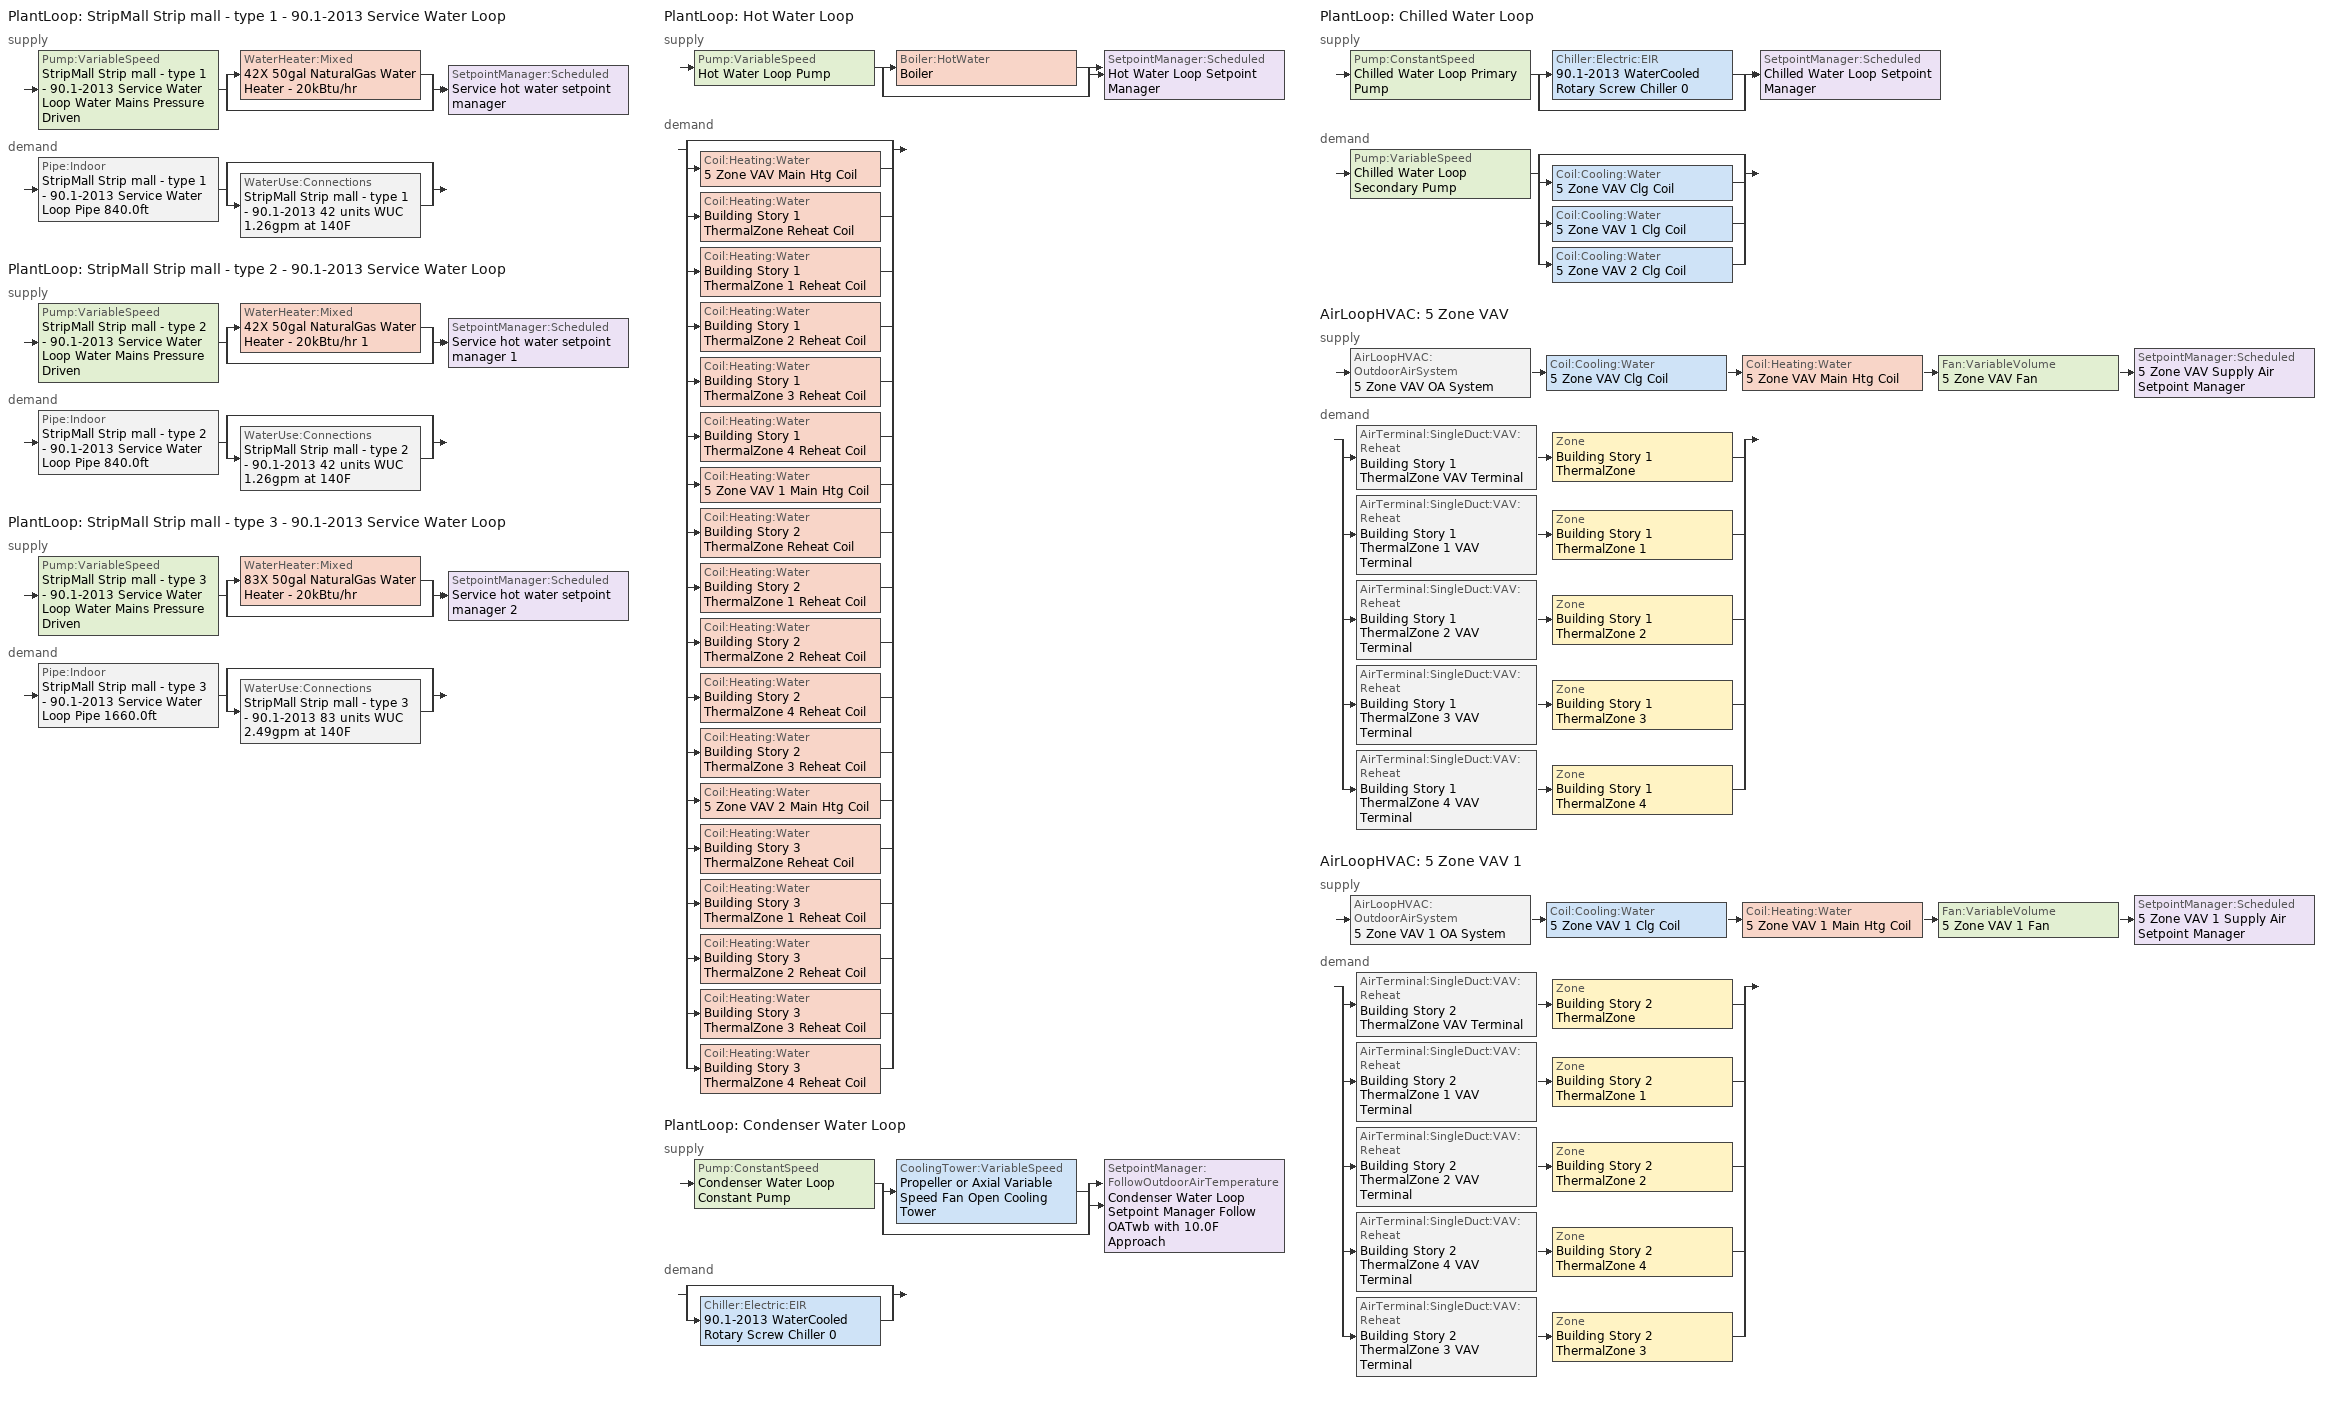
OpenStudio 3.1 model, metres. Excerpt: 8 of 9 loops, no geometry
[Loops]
PlantLoop 'StripMall Strip mall - type 1 - 90.1-2013 Service Water Loop'
 supply: Pump:VariableSpeed 'StripMall Strip mall - type 1 - 90.1-2013 Service Water Loop Water Mains Pressure Driven' > split
  | WaterHeater:Mixed '42X 50gal NaturalGas Water Heater - 20kBtu/hr'
  | bypass
  join > SetpointManager:Scheduled 'Service hot water setpoint manager'
 demand: Pipe:Indoor 'StripMall Strip mall - type 1 - 90.1-2013 Service Water Loop Pipe 840.0ft' > split
  | bypass
  | WaterUse:Connections 'StripMall Strip mall - type 1 - 90.1-2013 42 units WUC 1.26gpm at 140F'
PlantLoop 'StripMall Strip mall - type 2 - 90.1-2013 Service Water Loop'
 supply: Pump:VariableSpeed 'StripMall Strip mall - type 2 - 90.1-2013 Service Water Loop Water Mains Pressure Driven' > split
  | WaterHeater:Mixed '42X 50gal NaturalGas Water Heater - 20kBtu/hr 1'
  | bypass
  join > SetpointManager:Scheduled 'Service hot water setpoint manager 1'
 demand: Pipe:Indoor 'StripMall Strip mall - type 2 - 90.1-2013 Service Water Loop Pipe 840.0ft' > split
  | bypass
  | WaterUse:Connections 'StripMall Strip mall - type 2 - 90.1-2013 42 units WUC 1.26gpm at 140F'
PlantLoop 'StripMall Strip mall - type 3 - 90.1-2013 Service Water Loop'
 supply: Pump:VariableSpeed 'StripMall Strip mall - type 3 - 90.1-2013 Service Water Loop Water Mains Pressure Driven' > split
  | WaterHeater:Mixed '83X 50gal NaturalGas Water Heater - 20kBtu/hr'
  | bypass
  join > SetpointManager:Scheduled 'Service hot water setpoint manager 2'
 demand: Pipe:Indoor 'StripMall Strip mall - type 3 - 90.1-2013 Service Water Loop Pipe 1660.0ft' > split
  | bypass
  | WaterUse:Connections 'StripMall Strip mall - type 3 - 90.1-2013 83 units WUC 2.49gpm at 140F'
PlantLoop 'Hot Water Loop'
 supply: Pump:VariableSpeed 'Hot Water Loop Pump' > split
  | Boiler:HotWater 'Boiler'
  | bypass
  join > SetpointManager:Scheduled 'Hot Water Loop Setpoint Manager'
 demand: split
  | bypass
  | Coil:Heating:Water '5 Zone VAV Main Htg Coil'
  | Coil:Heating:Water 'Building Story 1 ThermalZone Reheat Coil'
  | Coil:Heating:Water 'Building Story 1 ThermalZone 1 Reheat Coil'
  | Coil:Heating:Water 'Building Story 1 ThermalZone 2 Reheat Coil'
  | Coil:Heating:Water 'Building Story 1 ThermalZone 3 Reheat Coil'
  | Coil:Heating:Water 'Building Story 1 ThermalZone 4 Reheat Coil'
  | Coil:Heating:Water '5 Zone VAV 1 Main Htg Coil'
  | Coil:Heating:Water 'Building Story 2 ThermalZone Reheat Coil'
  | Coil:Heating:Water 'Building Story 2 ThermalZone 1 Reheat Coil'
  | Coil:Heating:Water 'Building Story 2 ThermalZone 2 Reheat Coil'
  | Coil:Heating:Water 'Building Story 2 ThermalZone 4 Reheat Coil'
  | Coil:Heating:Water 'Building Story 2 ThermalZone 3 Reheat Coil'
  | Coil:Heating:Water '5 Zone VAV 2 Main Htg Coil'
  | Coil:Heating:Water 'Building Story 3 ThermalZone Reheat Coil'
  | Coil:Heating:Water 'Building Story 3 ThermalZone 1 Reheat Coil'
  | Coil:Heating:Water 'Building Story 3 ThermalZone 2 Reheat Coil'
  | Coil:Heating:Water 'Building Story 3 ThermalZone 3 Reheat Coil'
  | Coil:Heating:Water 'Building Story 3 ThermalZone 4 Reheat Coil'
PlantLoop 'Condenser Water Loop'
 supply: Pump:ConstantSpeed 'Condenser Water Loop Constant Pump' > split
  | CoolingTower:VariableSpeed 'Propeller or Axial Variable Speed Fan Open Cooling Tower'
  | bypass
  join > SetpointManager:FollowOutdoorAirTemperature 'Condenser Water Loop Setpoint Manager Follow OATwb with 10.0F Approach'
 demand: split
  | bypass
  | Chiller:Electric:EIR '90.1-2013 WaterCooled  Rotary Screw Chiller 0'
PlantLoop 'Chilled Water Loop'
 supply: Pump:ConstantSpeed 'Chilled Water Loop Primary Pump' > split
  | Chiller:Electric:EIR '90.1-2013 WaterCooled  Rotary Screw Chiller 0'
  | bypass
  join > SetpointManager:Scheduled 'Chilled Water Loop Setpoint Manager'
 demand: Pump:VariableSpeed 'Chilled Water Loop Secondary Pump' > split
  | bypass
  | Coil:Cooling:Water '5 Zone VAV Clg Coil'
  | Coil:Cooling:Water '5 Zone VAV 1 Clg Coil'
  | Coil:Cooling:Water '5 Zone VAV 2 Clg Coil'
AirLoopHVAC '5 Zone VAV'
 supply: AirLoopHVAC:OutdoorAirSystem '5 Zone VAV OA System' > Coil:Cooling:Water '5 Zone VAV Clg Coil' > Coil:Heating:Water '5 Zone VAV Main Htg Coil' > Fan:VariableVolume '5 Zone VAV Fan' > SetpointManager:Scheduled '5 Zone VAV Supply Air Setpoint Manager'
 demand: split
  | AirTerminal:SingleDuct:VAV:Reheat 'Building Story 1 ThermalZone VAV Terminal' > Zone 'Building Story 1 ThermalZone'
  | AirTerminal:SingleDuct:VAV:Reheat 'Building Story 1 ThermalZone 1 VAV Terminal' > Zone 'Building Story 1 ThermalZone 1'
  | AirTerminal:SingleDuct:VAV:Reheat 'Building Story 1 ThermalZone 2 VAV Terminal' > Zone 'Building Story 1 ThermalZone 2'
  | AirTerminal:SingleDuct:VAV:Reheat 'Building Story 1 ThermalZone 3 VAV Terminal' > Zone 'Building Story 1 ThermalZone 3'
  | AirTerminal:SingleDuct:VAV:Reheat 'Building Story 1 ThermalZone 4 VAV Terminal' > Zone 'Building Story 1 ThermalZone 4'
AirLoopHVAC '5 Zone VAV 1'
 supply: AirLoopHVAC:OutdoorAirSystem '5 Zone VAV 1 OA System' > Coil:Cooling:Water '5 Zone VAV 1 Clg Coil' > Coil:Heating:Water '5 Zone VAV 1 Main Htg Coil' > Fan:VariableVolume '5 Zone VAV 1 Fan' > SetpointManager:Scheduled '5 Zone VAV 1 Supply Air Setpoint Manager'
 demand: split
  | AirTerminal:SingleDuct:VAV:Reheat 'Building Story 2 ThermalZone VAV Terminal' > Zone 'Building Story 2 ThermalZone'
  | AirTerminal:SingleDuct:VAV:Reheat 'Building Story 2 ThermalZone 1 VAV Terminal' > Zone 'Building Story 2 ThermalZone 1'
  | AirTerminal:SingleDuct:VAV:Reheat 'Building Story 2 ThermalZone 2 VAV Terminal' > Zone 'Building Story 2 ThermalZone 2'
  | AirTerminal:SingleDuct:VAV:Reheat 'Building Story 2 ThermalZone 4 VAV Terminal' > Zone 'Building Story 2 ThermalZone 4'
  | AirTerminal:SingleDuct:VAV:Reheat 'Building Story 2 ThermalZone 3 VAV Terminal' > Zone 'Building Story 2 ThermalZone 3'
[Construction]
Uninsulated copper pipe 0.75in type L: Copper pipe 0.75in type L
Uninsulated copper pipe 0.75in type L 1: Copper pipe 0.75in type L 1
Uninsulated copper pipe 0.75in type L 2: Copper pipe 0.75in type L 2
[Material] Roughness=Smooth; Thickness {m}=0.001143; Conductivity {W/m-K}=386; Density {kg/m3}=8906.27; Specific Heat {J/kg-K}=385.1856; Thermal Absorptance=0.9; Solar Absorptance=0.7; Visible Absorptance=0.7
Copper pipe 0.75in type L; Copper pipe 0.75in type L 1; Copper pipe 0.75in type L 2
[WaterUse:Connections]
Name | Water Use Equipment Name 1
StripMall Strip mall - type 1 - 90.1-2013 42 units WUC 1.26gpm at 140F | StripMall Strip mall - type 1 - 90.1-2013 42 units Service Water Use 1.26gpm at 140F
StripMall Strip mall - type 2 - 90.1-2013 42 units WUC 1.26gpm at 140F | StripMall Strip mall - type 2 - 90.1-2013 42 units Service Water Use 1.26gpm at 140F
StripMall Strip mall - type 3 - 90.1-2013 83 units WUC 2.49gpm at 140F | StripMall Strip mall - type 3 - 90.1-2013 83 units Service Water Use 2.49gpm at 140F
[WaterUse:Equipment:Definition] Sensible Fraction Schedule=Fraction Sensible - 0.2; Latent Fraction Schedule=Fraction Latent - 0.05
Name | Peak Flow Rate {m3/s} | Target Temperature Schedule
StripMall Strip mall - type 1 - 90.1-2013 42 units Service Water Use Def 1.26gpm | 7.94936e-05 | Mixed Water At Faucet Temp - 140F
StripMall Strip mall - type 2 - 90.1-2013 42 units Service Water Use Def 1.26gpm | 7.94936e-05 | Mixed Water At Faucet Temp - 140F 1
StripMall Strip mall - type 3 - 90.1-2013 83 units Service Water Use Def 2.49gpm | 0.000157095 | Mixed Water At Faucet Temp - 140F 2
[WaterUse:Equipment]
Name | Water Use Equipment Definition | Flow Rate Fraction Schedule
StripMall Strip mall - type 1 - 90.1-2013 42 units Service Water Use 1.26gpm at 140F | StripMall Strip mall - type 1 - 90.1-2013 42 units Service Water Use Def 1.26gpm | RetailStripmall Type1_SWH_SCH
StripMall Strip mall - type 2 - 90.1-2013 42 units Service Water Use 1.26gpm at 140F | StripMall Strip mall - type 2 - 90.1-2013 42 units Service Water Use Def 1.26gpm | RetailStripmall Type2_SWH_SCH
StripMall Strip mall - type 3 - 90.1-2013 83 units Service Water Use 2.49gpm at 140F | StripMall Strip mall - type 3 - 90.1-2013 83 units Service Water Use Def 2.49gpm | RetailStripmall Type3_SWH_SCH
[PlantLoop] Glycol Concentration=0; Plant Loop Volume {m3}=Autocalculate; Load Distribution Scheme=Optimal
Name | Maximum Loop Temperature {C} | Minimum Loop Temperature {C} | Fluid Type | Common Pipe Simulation
StripMall Strip mall - type 1 - 90.1-2013 Service Water Loop; StripMall Strip mall - type 2 - 90.1-2013 Service Water Loop; StripMall Strip mall - type 3 - 90.1-2013 Service Water Loop | 60 | 10
Hot Water Loop |  | 10 | Water
Condenser Water Loop | 80 | 5
Chilled Water Loop | 40 | 1 |  | CommonPipe
[Sizing:Plant]
Name | Loop Type | Design Loop Exit Temperature {C} | Loop Design Temperature Difference {deltaC} | Sizing Option | Zone Timesteps in Averaging Window | Coincident Sizing Factor Mode
StripMall Strip mall - type 1 - 90.1-2013 Service Water Loop; StripMall Strip mall - type 2 - 90.1-2013 Service Water Loop; StripMall Strip mall - type 3 - 90.1-2013 Service Water Loop | Heating | 60 | 5 | NonCoincident | 1 | None
Hot Water Loop | Heating | 82.2222 | 11.1111 | NonCoincident | 1 | None
Condenser Water Loop | Condenser | 29.4444 | 5.55556 | Coincident | 6 | GlobalCoolingSizingFactor
Chilled Water Loop | Cooling | 6.66667 | 5.61111 | NonCoincident | 1 | None
[SetpointManager:Scheduled] Control Variable=Temperature
Name | Schedule | Setpoint Node or NodeList
Service hot water setpoint manager | Service Water Loop Temp - 140F | StripMall Strip mall - type 1 - 90.1-2013 Service Water Loop Supply Outlet Node
Service hot water setpoint manager 1 | Service Water Loop Temp - 140F 1 | StripMall Strip mall - type 2 - 90.1-2013 Service Water Loop Supply Outlet Node
Service hot water setpoint manager 2 | Service Water Loop Temp - 140F 2 | StripMall Strip mall - type 3 - 90.1-2013 Service Water Loop Supply Outlet Node
Hot Water Loop Setpoint Manager | Hot Water Loop Temp - 180F | Hot Water Loop Supply Outlet Node
Chilled Water Loop Setpoint Manager | Chilled Water Loop Temp - 44F | Chilled Water Loop Supply Outlet Node
5 Zone VAV Supply Air Setpoint Manager | Supply Air Temp - 55.0F | 5 Zone VAV Supply Outlet Node
5 Zone VAV 1 Supply Air Setpoint Manager | Supply Air Temp - 55.0F 1 | 5 Zone VAV 1 Supply Outlet Node
[Pump:VariableSpeed] Skin Loss Radiative Fraction=0.5; Design Power Sizing Method=PowerPerFlowPerPressure; Design Electric Power per Unit Flow Rate {W/(m3/s)}=348701.1; Design Shaft Power per Unit Flow Rate per Unit Head {W-s/m3-Pa}=1.28205; Design Minimum Flow Rate Fraction=0
Name | Rated Pump Head {Pa} | Motor Efficiency | Pump Control Type | Fraction of Motor Inefficiencies to Fluid Stream | Coefficient 1 of the Part Load Performance Curve | Coefficient 2 of the Part Load Performance Curve | Coefficient 3 of the Part Load Performance Curve | Coefficient 4 of the Part Load Performance Curve
StripMall Strip mall - type 1 - 90.1-2013 Service Water Loop Water Mains Pressure Driven; StripMall Strip mall - type 2 - 90.1-2013 Service Water Loop Water Mains Pressure Driven; StripMall Strip mall - type 3 - 90.1-2013 Service Water Loop Water Mains Pressure Driven | 0.001 | 1 | Continuous
Hot Water Loop Pump | 179344 | 0.9 | Intermittent
Chilled Water Loop Secondary Pump | 134508 | 0.9 | Intermittent | 0 | 0 | 0.0205 | 0.4101 | 0.5753
[WaterHeater:Mixed] Deadband Temperature Difference {deltaC}=2; Maximum Temperature Limit {C}=60; Heater Control Type=Cycle; Heater Fuel Type=NaturalGas; Heater Thermal Efficiency=0.78; Off Cycle Parasitic Fuel Consumption Rate {W}=0; Off Cycle Parasitic Fuel Type=NaturalGas; Off Cycle Parasitic Heat Fraction to Tank=0.8; On Cycle Parasitic Fuel Consumption Rate {W}=0; On Cycle Parasitic Fuel Type=NaturalGas; Ambient Temperature Indicator=Schedule; Off Cycle Loss Coefficient to Ambient Temperature {W/K}=6; On Cycle Loss Coefficient to Ambient Temperature {W/K}=6; Use Side Effectiveness=1; Source Side Effectiveness=1; Use Side Design Flow Rate {m3/s}=autosize; Source Side Design Flow Rate {m3/s}=autosize; Indirect Water Heating Recovery Time {hr}=1.5; Source Side Flow Control Mode=IndirectHeatPrimarySetpoint
Name | Tank Volume {m3} | Setpoint Temperature Schedule | Heater Maximum Capacity {W} | Ambient Temperature Schedule
42X 50gal NaturalGas Water Heater - 20kBtu/hr | 7.94936 | Service Water Loop Temp - 140F | 246180 | Water Heater Ambient Temp Schedule - 71.6f
42X 50gal NaturalGas Water Heater - 20kBtu/hr 1 | 7.94936 | Service Water Loop Temp - 140F 1 | 246180 | Water Heater Ambient Temp Schedule - 71.6f 1
83X 50gal NaturalGas Water Heater - 20kBtu/hr | 15.7095 | Service Water Loop Temp - 140F 2 | 486498 | Water Heater Ambient Temp Schedule - 71.6f 2
[Pipe:Indoor] Environment Type=Schedule; Pipe Inside Diameter {m}=0.019939
Name | Construction | Ambient Temperature Schedule | Ambient Air Velocity Schedule | Pipe Length {m}
StripMall Strip mall - type 1 - 90.1-2013 Service Water Loop Pipe 840.0ft | Uninsulated copper pipe 0.75in type L | StripMall Strip mall - type 1 - 90.1-2013 Service Water Loop Piping Air Temp - 70F | StripMall Strip mall - type 1 - 90.1-2013 Service Water Loop Piping Air Velocity - 0.67mph | 256.032
StripMall Strip mall - type 2 - 90.1-2013 Service Water Loop Pipe 840.0ft | Uninsulated copper pipe 0.75in type L 1 | StripMall Strip mall - type 2 - 90.1-2013 Service Water Loop Piping Air Temp - 70F | StripMall Strip mall - type 2 - 90.1-2013 Service Water Loop Piping Air Velocity - 0.67mph | 256.032
StripMall Strip mall - type 3 - 90.1-2013 Service Water Loop Pipe 1660.0ft | Uninsulated copper pipe 0.75in type L 2 | StripMall Strip mall - type 3 - 90.1-2013 Service Water Loop Piping Air Temp - 70F | StripMall Strip mall - type 3 - 90.1-2013 Service Water Loop Piping Air Velocity - 0.67mph | 505.968
[Sizing:Zone] Zone Cooling Design Supply Air Temperature Input Method=SupplyAirTemperature; Zone Cooling Design Supply Air Temperature {C}=12.7778; Zone Cooling Design Supply Air Temperature Difference {deltaC}=11.11; Zone Heating Design Supply Air Temperature Input Method=SupplyAirTemperature; Zone Heating Design Supply Air Temperature {C}=40; Zone Heating Design Supply Air Temperature Difference {deltaC}=11.11; Zone Cooling Design Supply Air Humidity Ratio {kg-H2O/kg-air}=0.0085; Zone Heating Design Supply Air Humidity Ratio {kg-H2O/kg-air}=0.008; Cooling Design Air Flow Method=DesignDayWithLimit; Heating Design Air Flow Method=DesignDay; Account for Dedicated Outdoor Air System=No; Dedicated Outdoor Air System Control Strategy=NeutralSupplyAir; Dedicated Outdoor Air Low Setpoint Temperature for Design {C}=autosize; Dedicated Outdoor Air High Setpoint Temperature for Design {C}=autosize
Building Story 1 ThermalZone; Building Story 1 ThermalZone 1; Building Story 1 ThermalZone 2; Building Story 1 ThermalZone 3; Building Story 1 ThermalZone 4; Building Story 2 ThermalZone; Building Story 2 ThermalZone 1; Building Story 2 ThermalZone 2; Building Story 2 ThermalZone 3; Building Story 2 ThermalZone 4
[Zone equipment]
Building Story 1 ThermalZone: Building Story 1 ThermalZone VAV Terminal
Building Story 1 ThermalZone 1: Building Story 1 ThermalZone 1 VAV Terminal
Building Story 1 ThermalZone 2: Building Story 1 ThermalZone 2 VAV Terminal
Building Story 1 ThermalZone 3: Building Story 1 ThermalZone 3 VAV Terminal
Building Story 1 ThermalZone 4: Building Story 1 ThermalZone 4 VAV Terminal
Building Story 2 ThermalZone: Building Story 2 ThermalZone VAV Terminal
Building Story 2 ThermalZone 1: Building Story 2 ThermalZone 1 VAV Terminal
Building Story 2 ThermalZone 2: Building Story 2 ThermalZone 2 VAV Terminal
Building Story 2 ThermalZone 3: Building Story 2 ThermalZone 3 VAV Terminal
Building Story 2 ThermalZone 4: Building Story 2 ThermalZone 4 VAV Terminal
[Boiler:HotWater]
Boiler: Fuel Type=NaturalGas; Nominal Thermal Efficiency=0.78; Efficiency Curve Temperature Evaluation Variable=LeavingBoiler; Minimum Part Load Ratio=0; Maximum Part Load Ratio=1.2; Optimum Part Load Ratio=1; Water Outlet Upper Temperature Limit {C}=95; Boiler Flow Mode=LeavingSetpointModulated; Parasitic Electric Load {W}=0; Sizing Factor=1
[SetpointManager:FollowOutdoorAirTemperature]
Condenser Water Loop Setpoint Manager Follow OATwb with 10.0F Approach: Control Variable=Temperature; Reference Temperature Type=OutdoorAirWetBulb; Offset Temperature Difference {deltaC}=5.55556; Maximum Setpoint Temperature {C}=29.3556; Minimum Setpoint Temperature {C}=21.1111; Setpoint Node or NodeList=Condenser Water Loop Supply Outlet Node
[Pump:ConstantSpeed] Rated Flow Rate {m3/s}=autosize; Rated Power Consumption {W}=autosize; Motor Efficiency=0.9; Fraction of Motor Inefficiencies to Fluid Stream=0; Pump Control Type=Intermittent; Design Power Sizing Method=PowerPerFlowPerPressure; Design Electric Power per Unit Flow Rate {W/(m3/s)}=348701.1; Design Shaft Power per Unit Flow Rate per Unit Head {W-s/m3-Pa}=1.28205
Name | Rated Pump Head {Pa}
Condenser Water Loop Constant Pump | 148557
Chilled Water Loop Primary Pump | 44836
[CoolingTower:VariableSpeed]
Propeller or Axial Variable Speed Fan Open Cooling Tower: Model Type=CoolToolsCrossFlow; Design Inlet Air Wet-Bulb Temperature {C}=23.8; Design Approach Temperature {deltaC}=5.55556; Design Range Temperature {deltaC}=5.55556; Design Water Flow Rate {m3/s}=autosize; Design Air Flow Rate {m3/s}=autosize; Design Fan Power {W}=autosize; Fan Power Ratio Function of Air Flow Rate Ratio Curve=VSD-TWR-FAN-FPLR; Minimum Air Flow Rate Ratio=0.2; Fraction of Tower Capacity in Free Convection Regime=0.125; Basin Heater Capacity {W/K}=0; Basin Heater Setpoint Temperature {C}=2; Evaporation Loss Mode=SaturatedExit; Evaporation Loss Factor {percent/K}=0.2; Drift Loss Percent {percent}=0.008; Blowdown Calculation Mode=ConcentrationRatio; Blowdown Concentration Ratio=3; Number of Cells=1; Sizing Factor=1
[Chiller:Electric:EIR]
90.1-2013 WaterCooled  Rotary Screw Chiller 0: Reference Capacity {W}=Autosize; Reference COP {W/W}=5.5; Reference Leaving Chilled Water Temperature {C}=6.66667; Reference Entering Condenser Fluid Temperature {C}=35; Reference Chilled Water Flow Rate {m3/s}=Autosize; Cooling Capacity Function of Temperature Curve=Curve Biquadratic 1; Electric Input to Cooling Output Ratio Function of Temperature Curve=Curve Biquadratic 2; Electric Input to Cooling Output Ratio Function of Part Load Ratio Curve=Curve Quadratic 1; Minimum Part Load Ratio=0.15; Maximum Part Load Ratio=1; Optimum Part Load Ratio=1; Minimum Unloading Ratio=0.25; Condenser Type=WaterCooled; Leaving Chilled Water Lower Temperature Limit {C}=2.22222; Chiller Flow Mode=ConstantFlow; Design Heat Recovery Water Flow Rate {m3/s}=Autosize; Sizing Factor=1; Basin Heater Capacity {W/K}=0; Basin Heater Setpoint Temperature {C}=10; Condenser Heat Recovery Relative Capacity Fraction=1
[AirLoopHVAC] Availability Schedule=Always On Discrete; Design Supply Air Flow Rate {m3/s}=autosize; Design Return Air Flow Fraction of Supply Air Flow=1
5 Zone VAV; 5 Zone VAV 1
[Sizing:System] Type of Load to Size On=Sensible; Design Outdoor Air Flow Rate {m3/s}=Autosize; Central Heating Maximum System Air Flow Ratio=0.3; Preheat Design Temperature {C}=7.22222; Preheat Design Humidity Ratio {kg-H2O/kg-Air}=0.008; Precool Design Temperature {C}=12.7778; Precool Design Humidity Ratio {kg-H2O/kg-Air}=0.008; Central Cooling Design Supply Air Temperature {C}=12.7778; Central Heating Design Supply Air Temperature {C}=12.7778; Sizing Option=Coincident; 100% Outdoor Air in Cooling=No; 100% Outdoor Air in Heating=No; Central Cooling Design Supply Air Humidity Ratio {kg-H2O/kg-Air}=0.0085; Central Heating Design Supply Air Humidity Ratio {kg-H2O/kg-Air}=0.008; Cooling Design Air Flow Method=DesignDay; Cooling Design Air Flow Rate {m3/s}=0; Heating Design Air Flow Method=DesignDay; Heating Design Air Flow Rate {m3/s}=0; System Outdoor Air Method=ZoneSum; Zone Maximum Outdoor Air Fraction=1; Cooling Supply Air Flow Rate Per Floor Area {m3/s-m2}=0.00996765; Cooling Fraction of Autosized Cooling Supply Air Flow Rate=1; Cooling Supply Air Flow Rate Per Unit Cooling Capacity {m3/s-W}=3.94755e-05; Heating Supply Air Flow Rate Per Floor Area {m3/s-m2}=0.00996765; Heating Fraction of Autosized Heating Supply Air Flow Rate=1; Heating Fraction of Autosized Cooling Supply Air Flow Rate=1; Heating Supply Air Flow Rate Per Unit Heating Capacity {m3/s-W}=3.15882e-05; Cooling Design Capacity Method=CoolingDesignCapacity; Cooling Design Capacity {W}=autosize; Cooling Design Capacity Per Floor Area {W/m2}=234.7; Fraction of Autosized Cooling Design Capacity=1; Heating Design Capacity Method=HeatingDesignCapacity; Heating Design Capacity {W}=autosize; Heating Design Capacity Per Floor Area {W/m2}=157; Fraction of Autosized Heating Design Capacity=1; Central Cooling Capacity Control Method=OnOff
5 Zone VAV; 5 Zone VAV 1
[Fan:VariableVolume] Availability Schedule=Always On Discrete; Fan Total Efficiency=0.62; Pressure Rise {Pa}=996.356; Maximum Flow Rate {m3/s}=Autosize; Fan Power Minimum Flow Rate Input Method=Fraction; Fan Power Minimum Flow Fraction=0.25; Fan Power Minimum Air Flow Rate {m3/s}=0; Motor Efficiency=0.9; Motor In Airstream Fraction=1; Fan Power Coefficient 1=0.0407599; Fan Power Coefficient 2=0.088045; Fan Power Coefficient 3=-0.0729261; Fan Power Coefficient 4=0.94374; Fan Power Coefficient 5=0
5 Zone VAV Fan; 5 Zone VAV 1 Fan
[Coil:Heating:Water] Availability Schedule=Always On Discrete; Rated Inlet Water Temperature {C}=82.2222; Rated Outlet Water Temperature {C}=71.1111
Name | Rated Inlet Air Temperature {C} | Rated Outlet Air Temperature {C}
5 Zone VAV Main Htg Coil; 5 Zone VAV 1 Main Htg Coil; 5 Zone VAV 2 Main Htg Coil | 7.22222 | 12.7778
Building Story 1 ThermalZone Reheat Coil; Building Story 1 ThermalZone 1 Reheat Coil; Building Story 1 ThermalZone 2 Reheat Coil; Building Story 1 ThermalZone 3 Reheat Coil; Building Story 1 ThermalZone 4 Reheat Coil; Building Story 2 ThermalZone Reheat Coil; Building Story 2 ThermalZone 1 Reheat Coil; Building Story 2 ThermalZone 2 Reheat Coil; Building Story 2 ThermalZone 4 Reheat Coil; Building Story 2 ThermalZone 3 Reheat Coil; Building Story 3 ThermalZone Reheat Coil; Building Story 3 ThermalZone 1 Reheat Coil; Building Story 3 ThermalZone 2 Reheat Coil; Building Story 3 ThermalZone 3 Reheat Coil; Building Story 3 ThermalZone 4 Reheat Coil | 12.7778 | 40
[Controller:WaterCoil] Minimum Actuated Flow {m3/s}=0
Name | Water Coil | Action | Controller Convergence Tolerance {deltaC}
5 Zone VAV Main Htg Coil Controller | 5 Zone VAV Main Htg Coil | Normal | 0.1
5 Zone VAV Clg Coil Controller | 5 Zone VAV Clg Coil | Reverse
Building Story 1 ThermalZone Reheat Coil Controller | Building Story 1 ThermalZone Reheat Coil | Normal | 0.1
Building Story 1 ThermalZone 1 Reheat Coil Controller | Building Story 1 ThermalZone 1 Reheat Coil | Normal | 0.1
Building Story 1 ThermalZone 2 Reheat Coil Controller | Building Story 1 ThermalZone 2 Reheat Coil | Normal | 0.1
Building Story 1 ThermalZone 3 Reheat Coil Controller | Building Story 1 ThermalZone 3 Reheat Coil | Normal | 0.1
Building Story 1 ThermalZone 4 Reheat Coil Controller | Building Story 1 ThermalZone 4 Reheat Coil | Normal | 0.1
5 Zone VAV 1 Main Htg Coil Controller | 5 Zone VAV 1 Main Htg Coil | Normal | 0.1
5 Zone VAV 1 Clg Coil Controller | 5 Zone VAV 1 Clg Coil | Reverse
Building Story 2 ThermalZone Reheat Coil Controller | Building Story 2 ThermalZone Reheat Coil | Normal | 0.1
Building Story 2 ThermalZone 1 Reheat Coil Controller | Building Story 2 ThermalZone 1 Reheat Coil | Normal | 0.1
Building Story 2 ThermalZone 2 Reheat Coil Controller | Building Story 2 ThermalZone 2 Reheat Coil | Normal | 0.1
Building Story 2 ThermalZone 4 Reheat Coil Controller | Building Story 2 ThermalZone 4 Reheat Coil | Normal | 0.1
Building Story 2 ThermalZone 3 Reheat Coil Controller | Building Story 2 ThermalZone 3 Reheat Coil | Normal | 0.1
5 Zone VAV 2 Main Htg Coil Controller | 5 Zone VAV 2 Main Htg Coil | Normal | 0.1
5 Zone VAV 2 Clg Coil Controller | 5 Zone VAV 2 Clg Coil | Reverse
Building Story 3 ThermalZone Reheat Coil Controller | Building Story 3 ThermalZone Reheat Coil | Normal | 0.1
Building Story 3 ThermalZone 1 Reheat Coil Controller | Building Story 3 ThermalZone 1 Reheat Coil | Normal | 0.1
Building Story 3 ThermalZone 2 Reheat Coil Controller | Building Story 3 ThermalZone 2 Reheat Coil | Normal | 0.1
Building Story 3 ThermalZone 3 Reheat Coil Controller | Building Story 3 ThermalZone 3 Reheat Coil | Normal | 0.1
Building Story 3 ThermalZone 4 Reheat Coil Controller | Building Story 3 ThermalZone 4 Reheat Coil | Normal | 0.1
[Coil:Cooling:Water] Availability Schedule=Always On Discrete; Design Inlet Water Temperature {C}=Autosize; Heat Exchanger Configuration=CrossFlow
5 Zone VAV Clg Coil; 5 Zone VAV 1 Clg Coil; 5 Zone VAV 2 Clg Coil
[Controller:OutdoorAir] Minimum Outdoor Air Flow Rate {m3/s}=autosize; Maximum Outdoor Air Flow Rate {m3/s}=Autosize; Economizer Control Type=NoEconomizer; Economizer Control Action Type=ModulateFlow; Economizer Maximum Limit Dry-Bulb Temperature {C}=28; Economizer Maximum Limit Enthalpy {J/kg}=64000; Lockout Type=NoLockout; Minimum Limit Type=FixedMinimum; High Humidity Control=No; Heat Recovery Bypass Control Type=BypassWhenWithinEconomizerLimits
Name | Controller Mechanical Ventilation
5 Zone VAV OA Controller | 5 Zone VAV Vent Controller
5 Zone VAV 1 OA Controller | 5 Zone VAV 1 Vent Controller
[Controller:MechanicalVentilation] Availability Schedule=Always On Discrete; System Outdoor Air Method=ZoneSum
5 Zone VAV Vent Controller; 5 Zone VAV 1 Vent Controller
[AirLoopHVAC:OutdoorAirSystem]
Name | Controller
5 Zone VAV OA System | 5 Zone VAV OA Controller
5 Zone VAV 1 OA System | 5 Zone VAV 1 OA Controller
[AirTerminal:SingleDuct:VAV:Reheat] Availability Schedule=Always On Discrete; Maximum Air Flow Rate {m3/s}=AutoSize; Zone Minimum Air Flow Input Method=Constant; Constant Minimum Air Flow Fraction=0.2; Fixed Minimum Air Flow Rate {m3/s}=0; Maximum Hot Water or Steam Flow Rate {m3/s}=AutoSize; Minimum Hot Water or Steam Flow Rate {m3/s}=0; Convergence Tolerance=0.001; Damper Heating Action=ReverseWithLimits; Maximum Flow per Zone Floor Area During Reheat {m3/s-m2}=AutoSize; Maximum Flow Fraction During Reheat=0.5; Maximum Reheat Air Temperature {C}=40; Control For Outdoor Air=No
Name | Reheat Coil
Building Story 1 ThermalZone VAV Terminal | Building Story 1 ThermalZone Reheat Coil
Building Story 1 ThermalZone 1 VAV Terminal | Building Story 1 ThermalZone 1 Reheat Coil
Building Story 1 ThermalZone 2 VAV Terminal | Building Story 1 ThermalZone 2 Reheat Coil
Building Story 1 ThermalZone 3 VAV Terminal | Building Story 1 ThermalZone 3 Reheat Coil
Building Story 1 ThermalZone 4 VAV Terminal | Building Story 1 ThermalZone 4 Reheat Coil
Building Story 2 ThermalZone VAV Terminal | Building Story 2 ThermalZone Reheat Coil
Building Story 2 ThermalZone 1 VAV Terminal | Building Story 2 ThermalZone 1 Reheat Coil
Building Story 2 ThermalZone 2 VAV Terminal | Building Story 2 ThermalZone 2 Reheat Coil
Building Story 2 ThermalZone 4 VAV Terminal | Building Story 2 ThermalZone 4 Reheat Coil
Building Story 2 ThermalZone 3 VAV Terminal | Building Story 2 ThermalZone 3 Reheat Coil
[Schedule:Ruleset]
RetailStripmall Type1_SWH_SCH: Default Day Schedule=RetailStripmall Type1_SWH_SCH Default; Summer Design Day Schedule=RetailStripmall Type1_SWH_SCH Summer Design Day; Winter Design Day Schedule=RetailStripmall Type1_SWH_SCH Winter Design Day
Fraction Sensible - 0.2: Default Day Schedule=Fraction Sensible - 0.2 Default
Fraction Latent - 0.05: Default Day Schedule=Fraction Latent - 0.05 Default
Mixed Water At Faucet Temp - 140F: Default Day Schedule=Mixed Water At Faucet Temp - 140F Default
Service Water Loop Temp - 140F: Default Day Schedule=Service Water Loop Temp - 140F Default
Water Heater Ambient Temp Schedule - 71.6f: Default Day Schedule=Water Heater Ambient Temp Schedule - 71.6f Default
StripMall Strip mall - type 1 - 90.1-2013 Service Water Loop Piping Air Temp - 70F: Default Day Schedule=StripMall Strip mall - type 1 - 90.1-2013 Service Water Loop Piping Air Temp - 70F Default
StripMall Strip mall - type 1 - 90.1-2013 Service Water Loop Piping Air Velocity - 0.67mph: Default Day Schedule=StripMall Strip mall - type 1 - 90.1-2013 Service Water Loop Piping Air Velocity - 0.67mph Default
RetailStripmall Type2_SWH_SCH: Default Day Schedule=RetailStripmall Type2_SWH_SCH Default; Summer Design Day Schedule=RetailStripmall Type2_SWH_SCH Summer Design Day; Winter Design Day Schedule=RetailStripmall Type2_SWH_SCH Winter Design Day
Mixed Water At Faucet Temp - 140F 1: Default Day Schedule=Mixed Water At Faucet Temp - 140F Default 1
Service Water Loop Temp - 140F 1: Default Day Schedule=Service Water Loop Temp - 140F Default 1
Water Heater Ambient Temp Schedule - 71.6f 1: Default Day Schedule=Water Heater Ambient Temp Schedule - 71.6f Default 1
StripMall Strip mall - type 2 - 90.1-2013 Service Water Loop Piping Air Temp - 70F: Default Day Schedule=StripMall Strip mall - type 2 - 90.1-2013 Service Water Loop Piping Air Temp - 70F Default
StripMall Strip mall - type 2 - 90.1-2013 Service Water Loop Piping Air Velocity - 0.67mph: Default Day Schedule=StripMall Strip mall - type 2 - 90.1-2013 Service Water Loop Piping Air Velocity - 0.67mph Default
RetailStripmall Type3_SWH_SCH: Default Day Schedule=RetailStripmall Type3_SWH_SCH Default; Summer Design Day Schedule=RetailStripmall Type3_SWH_SCH Summer Design Day; Winter Design Day Schedule=RetailStripmall Type3_SWH_SCH Winter Design Day
Mixed Water At Faucet Temp - 140F 2: Default Day Schedule=Mixed Water At Faucet Temp - 140F Default 2
Service Water Loop Temp - 140F 2: Default Day Schedule=Service Water Loop Temp - 140F Default 2
Water Heater Ambient Temp Schedule - 71.6f 2: Default Day Schedule=Water Heater Ambient Temp Schedule - 71.6f Default 2
StripMall Strip mall - type 3 - 90.1-2013 Service Water Loop Piping Air Temp - 70F: Default Day Schedule=StripMall Strip mall - type 3 - 90.1-2013 Service Water Loop Piping Air Temp - 70F Default
StripMall Strip mall - type 3 - 90.1-2013 Service Water Loop Piping Air Velocity - 0.67mph: Default Day Schedule=StripMall Strip mall - type 3 - 90.1-2013 Service Water Loop Piping Air Velocity - 0.67mph Default
Hot Water Loop Temp - 180F: Default Day Schedule=Hot Water Loop Temp - 180F Default
Chilled Water Loop Temp - 44F: Default Day Schedule=Chilled Water Loop Temp - 44F Default
Supply Air Temp - 55.0F: Default Day Schedule=Supply Air Temp - 55.0F Default
Supply Air Temp - 55.0F 1: Default Day Schedule=Supply Air Temp - 55.0F Default 1
[Schedule:Day]
RetailStripmall Type1_SWH_SCH Default: 8, 0, 0, 9, 0, 0.1, 10, 0, 0.14, 11, 0, 0.29, 12, 0, 0.31, 14, 0, 0.36, 15, 0, 0.34, 16, 0, 0.35, 17, 0, 0.37, 18, 0, 0.34, 19, 0, 0.25, 20, 0, 0.27, 21, 0, 0.21, 23, 0, 0.16, 24, 0, 0.1
RetailStripmall Type1_SWH_SCH Summer Design Day; RetailStripmall Type1_SWH_SCH SmrDsn|Mon|Tue|Wed|Thu Day: 7, 0, 0, 9, 0, 0.04, 10, 0, 0.15, 11, 0, 0.23, 12, 0, 0.32, 13, 0, 0.41, 14, 0, 0.62, 15, 0, 0.6, 16, 0, 0.55, 17, 0, 0.45, 18, 0, 0.5, 19, 0, 0.46, 20, 0, 0.47, 21, 0, 0.34, 22, 0, 0.33, 23, 0, 0.23, 24, 0, 0.13
RetailStripmall Type1_SWH_SCH Winter Design Day; RetailStripmall Type1_SWH_SCH WntrDsn|Sat|Fri Day: 1, 0, 0.13, 9, 0, 0, 10, 0, 0.2, 11, 0, 0.23, 12, 0, 0.32, 13, 0, 0.41, 14, 0, 0.65, 15, 0, 0.6, 16, 0, 0.55, 17, 0, 0.45, 18, 0, 0.5, 19, 0, 0.46, 20, 0, 0.47, 21, 0, 0.34, 22, 0, 0.33, 23, 0, 0.23, 24, 0, 0.13
Fraction Sensible - 0.2 Default: 24, 0, 0.2
Fraction Latent - 0.05 Default: 24, 0, 0.05
Mixed Water At Faucet Temp - 140F Default; Service Water Loop Temp - 140F Default; Mixed Water At Faucet Temp - 140F Default 1; Service Water Loop Temp - 140F Default 1; Mixed Water At Faucet Temp - 140F Default 2; Service Water Loop Temp - 140F Default 2: 24, 0, 60
Water Heater Ambient Temp Schedule - 71.6f Default; Water Heater Ambient Temp Schedule - 71.6f Default 1; Water Heater Ambient Temp Schedule - 71.6f Default 2: 24, 0, 22
StripMall Strip mall - type 1 - 90.1-2013 Service Water Loop Piping Air Temp - 70F Default; StripMall Strip mall - type 2 - 90.1-2013 Service Water Loop Piping Air Temp - 70F Default; StripMall Strip mall - type 3 - 90.1-2013 Service Water Loop Piping Air Temp - 70F Default: 24, 0, 21.1111
StripMall Strip mall - type 1 - 90.1-2013 Service Water Loop Piping Air Velocity - 0.67mph Default; StripMall Strip mall - type 2 - 90.1-2013 Service Water Loop Piping Air Velocity - 0.67mph Default; StripMall Strip mall - type 3 - 90.1-2013 Service Water Loop Piping Air Velocity - 0.67mph Default: 24, 0, 0.3
RetailStripmall Type2_SWH_SCH Default: 9, 0, 0, 10, 0, 0.12, 11, 0, 0.14, 12, 0, 0.29, 13, 0, 0.33, 14, 0, 0.4, 15, 0, 0.36, 16, 0, 0.37, 17, 0, 0.35, 18, 0, 0.37, 24, 0, 0
RetailStripmall Type2_SWH_SCH Summer Design Day; RetailStripmall Type2_SWH_SCH SmrDsn|Wkdy Day: 8, 0, 0, 9, 0, 0.15, 10, 0, 0.23, 11, 0, 0.32, 12, 0, 0.41, 13, 0, 0.57, 14, 0, 0.62, 15, 0, 0.61, 16, 0, 0.5, 17, 0, 0.45, 18, 0, 0.46, 19, 0, 0.47, 20, 0, 0.42, 21, 0, 0.34, 24, 0, 0
RetailStripmall Type2_SWH_SCH Winter Design Day; RetailStripmall Type2_SWH_SCH WntrDsn|Sat Day: 8, 0, 0, 9, 0, 0.2, 10, 0, 0.24, 11, 0, 0.27, 12, 0, 0.42, 13, 0, 0.54, 14, 0, 0.62, 15, 0, 0.6, 16, 0, 0.5, 17, 0, 0.48, 18, 0, 0.47, 19, 0, 0.34, 24, 0, 0
RetailStripmall Type3_SWH_SCH Default: 10, 0, 0, 11, 0, 0.12, 12, 0, 0.29, 13, 0, 0.31, 15, 0, 0.36, 16, 0, 0.34, 17, 0, 0.35, 18, 0, 0.37, 24, 0, 0
RetailStripmall Type3_SWH_SCH Summer Design Day; RetailStripmall Type3_SWH_SCH SmrDsn|Wkdy Day: 9, 0, 0, 10, 0, 0.15, 11, 0, 0.25, 12, 0, 0.41, 13, 0, 0.57, 14, 0, 0.62, 15, 0, 0.61, 16, 0, 0.5, 17, 0, 0.45, 18, 0, 0.46, 19, 0, 0.47, 20, 0, 0.42, 21, 0, 0.34, 24, 0, 0
RetailStripmall Type3_SWH_SCH Winter Design Day; RetailStripmall Type3_SWH_SCH WntrDsn|Sat Day: 9, 0, 0, 10, 0, 0.2, 11, 0, 0.27, 12, 0, 0.42, 13, 0, 0.54, 14, 0, 0.59, 15, 0, 0.6, 16, 0, 0.49, 17, 0, 0.48, 18, 0, 0.47, 19, 0, 0.46, 24, 0, 0
Hot Water Loop Temp - 180F Default: 24, 0, 82.2222
Chilled Water Loop Temp - 44F Default: 24, 0, 6.66667
Supply Air Temp - 55.0F Default; Supply Air Temp - 55.0F Default 1: 24, 0, 12.7778
[Schedule:Rule] Date Specification Type=DateRange; Start Month=1; Start Day=1; End Month=12; End Day=31
Name | Schedule Ruleset | Rule Order | Day Schedule | Apply Monday | Apply Tuesday | Apply Wednesday | Apply Thursday | Apply Friday | Apply Saturday
Schedule Rule 26 | RetailStripmall Type1_SWH_SCH | 1 | RetailStripmall Type1_SWH_SCH SmrDsn|Mon|Tue|Wed|Thu Day | Yes | Yes | Yes | Yes
Schedule Rule 27 | RetailStripmall Type1_SWH_SCH | 0 | RetailStripmall Type1_SWH_SCH WntrDsn|Sat|Fri Day |  |  |  |  | Yes | Yes
Schedule Rule 28 | RetailStripmall Type2_SWH_SCH | 1 | RetailStripmall Type2_SWH_SCH SmrDsn|Wkdy Day | Yes | Yes | Yes | Yes | Yes
Schedule Rule 29 | RetailStripmall Type2_SWH_SCH | 0 | RetailStripmall Type2_SWH_SCH WntrDsn|Sat Day |  |  |  |  |  | Yes
Schedule Rule 30 | RetailStripmall Type3_SWH_SCH | 1 | RetailStripmall Type3_SWH_SCH SmrDsn|Wkdy Day | Yes | Yes | Yes | Yes | Yes
Schedule Rule 31 | RetailStripmall Type3_SWH_SCH | 0 | RetailStripmall Type3_SWH_SCH WntrDsn|Sat Day |  |  |  |  |  | Yes
[Schedule:Constant]
Always On Discrete: Value=1
[Curve:Cubic]
VSD-TWR-FAN-FPLR: Coefficient1 Constant=0.331629; Coefficient2 x=-0.885676; Coefficient3 x**2=0.605565; Coefficient4 x**3=0.948482; Minimum Value of x=0; Maximum Value of x=1
[Curve:Biquadratic] Minimum Value of x=5; Maximum Value of x=10; Minimum Value of y=24; Maximum Value of y=35
Name | Coefficient1 Constant | Coefficient2 x | Coefficient3 x**2 | Coefficient4 y | Coefficient5 y**2 | Coefficient6 x*y
Curve Biquadratic 1 | 1.02152 | 0.0370359 | 0.000233248 | -0.00389405 | -6.52536e-05 | -0.000268045
Curve Biquadratic 2 | 0.701769 | -0.00452016 | 0.00053311 | -0.00549821 | 0.000544579 | -0.000729032
[Curve:Quadratic]
Curve Quadratic 1: Coefficient1 Constant=0.0636912; Coefficient2 x=0.584888; Coefficient3 x**2=0.352803; Minimum Value of x=0; Maximum Value of x=1
